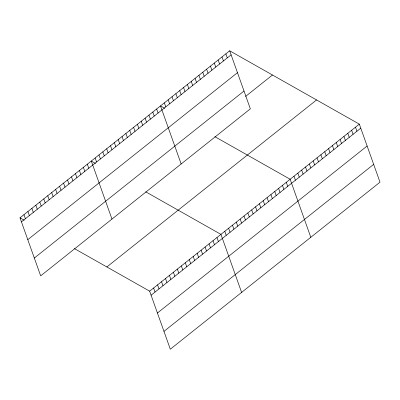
<?xml version="1.0" encoding="UTF-8"?>
<svg xmlns="http://www.w3.org/2000/svg" width="400" height="400" viewBox="0 0 400 400"><rect width="100%" height="100%" fill="white"/><g stroke="black" fill="none" stroke-linecap="round" stroke-linejoin="round"><path stroke-width="0.6" d="M229.685 50.8L250.355 108.84L40.665 275.86L20 217.82L229.685 50.8L359.335 124.14L380 182.18L170.315 349.2L149.645 291.16L74.41 248.6M21.44 221.865L231.125 54.845M27.785 239.68L237.47 72.665M34.32 258.04L244.01 91.02M245.56 96.435L272.47 75.005M106.865 266.955L316.55 99.94M149.645 291.16L359.335 124.14M151.085 295.2L360.77 128.18M157.43 313.02L367.115 146M163.97 331.38L373.655 164.36M164.72 108.31L160.49 105.92L181.155 163.96M214.9 136.695L290.135 179.255L310.805 237.295M95.525 163.43L91.295 161.035L111.96 219.075M145.7 191.81L220.94 234.37L241.605 292.41M20 217.82L24.23 220.215M355.49 127.2L356.93 131.245M351.645 130.265L353.085 134.305M347.8 133.325L349.24 137.37M343.955 136.39L345.395 140.43M340.11 139.45L341.55 143.49M336.265 142.51L337.705 146.555M332.425 145.575L333.865 149.615M328.58 148.635L330.02 152.68M324.735 151.7L326.175 155.74M320.89 154.76L322.33 158.8M317.045 157.82L318.485 161.865M313.2 160.885L314.64 164.925M309.36 163.945L310.795 167.99M305.515 167.01L306.955 171.05M301.67 170.07L303.11 174.11M297.825 173.13L299.265 177.175M293.98 176.195L295.42 180.235M286.29 182.32L287.73 186.36M282.45 185.38L283.885 189.42M278.605 188.44L280.045 192.485M225.84 53.865L227.28 57.905M274.76 191.505L276.2 195.545M222 56.925L223.435 60.97M270.915 194.565L272.355 198.61M218.155 59.99L219.595 64.03M267.07 197.63L268.51 201.67M214.31 63.05L215.75 67.09M263.225 200.69L264.665 204.73M210.465 66.11L211.905 70.155M259.38 203.75L260.82 207.795M206.62 69.175L208.06 73.215M255.54 206.815L256.98 210.855M202.775 72.235L204.215 76.28M251.695 209.875L253.135 213.92M198.93 75.3L200.37 79.34M247.85 212.94L249.29 216.98M195.09 78.36L196.525 82.4M244.005 216L245.445 220.04M191.245 81.42L192.685 85.465M240.16 219.06L241.6 223.105M187.4 84.485L188.84 88.525M236.315 222.125L237.755 226.165M183.555 87.545L184.995 91.59M232.475 225.185L233.91 229.23M179.71 90.61L181.15 94.65M228.63 228.25L230.07 232.29M175.865 93.67L177.305 97.71M224.785 231.31L226.225 235.35M172.025 96.73L173.46 100.775M168.18 99.795L169.62 103.835M216.98 237.525L218.42 241.57M164.335 102.855L165.775 106.9M213.02 240.68L214.46 244.725M209.06 243.835L210.495 247.88M156.645 108.98L158.085 113.02M205.095 246.99L206.535 251.035M152.8 112.04L154.24 116.085M201.135 250.145L202.575 254.19M148.955 115.105L150.395 119.145M197.175 253.3L198.615 257.345M145.115 118.165L146.55 122.21M193.215 256.455L194.655 260.5M141.27 121.23L142.71 125.27M189.255 259.61L190.695 263.655M137.425 124.29L138.865 128.33M185.295 262.765L186.735 266.805M133.58 127.35L135.02 131.395M181.335 265.92L182.77 269.96M129.735 130.415L131.175 134.455M177.37 269.075L178.81 273.115M125.89 133.475L127.33 137.52M173.41 272.23L174.85 276.27M122.045 136.54L123.485 140.58M169.45 275.385L170.89 279.425M118.205 139.6L119.64 143.645M165.49 278.54L166.93 282.58M114.36 142.66L115.8 146.705M161.53 281.695L162.97 285.735M110.515 145.725L111.955 149.765M157.57 284.85L159.005 288.89M106.67 148.785L108.11 152.83M153.605 288.005L155.045 292.045M102.825 151.85L104.265 155.89M98.98 154.91L100.42 158.955M95.14 157.97L96.575 162.015M87.335 164.19L88.77 168.23M83.37 167.345L84.81 171.385M79.41 170.5L80.85 174.54M75.45 173.655L76.89 177.695M71.49 176.81L72.93 180.85M67.53 179.965L68.97 184.005M63.57 183.12L65.01 187.16M59.605 186.275L61.045 190.315M55.645 189.43L57.085 193.47M51.685 192.58L53.125 196.625M47.725 195.735L49.165 199.78M43.765 198.89L45.205 202.935M39.805 202.045L41.245 206.09M35.845 205.2L37.28 209.245M31.88 208.355L33.32 212.4M27.92 211.51L29.36 215.555M23.96 214.665L25.4 218.71"/></g></svg>
